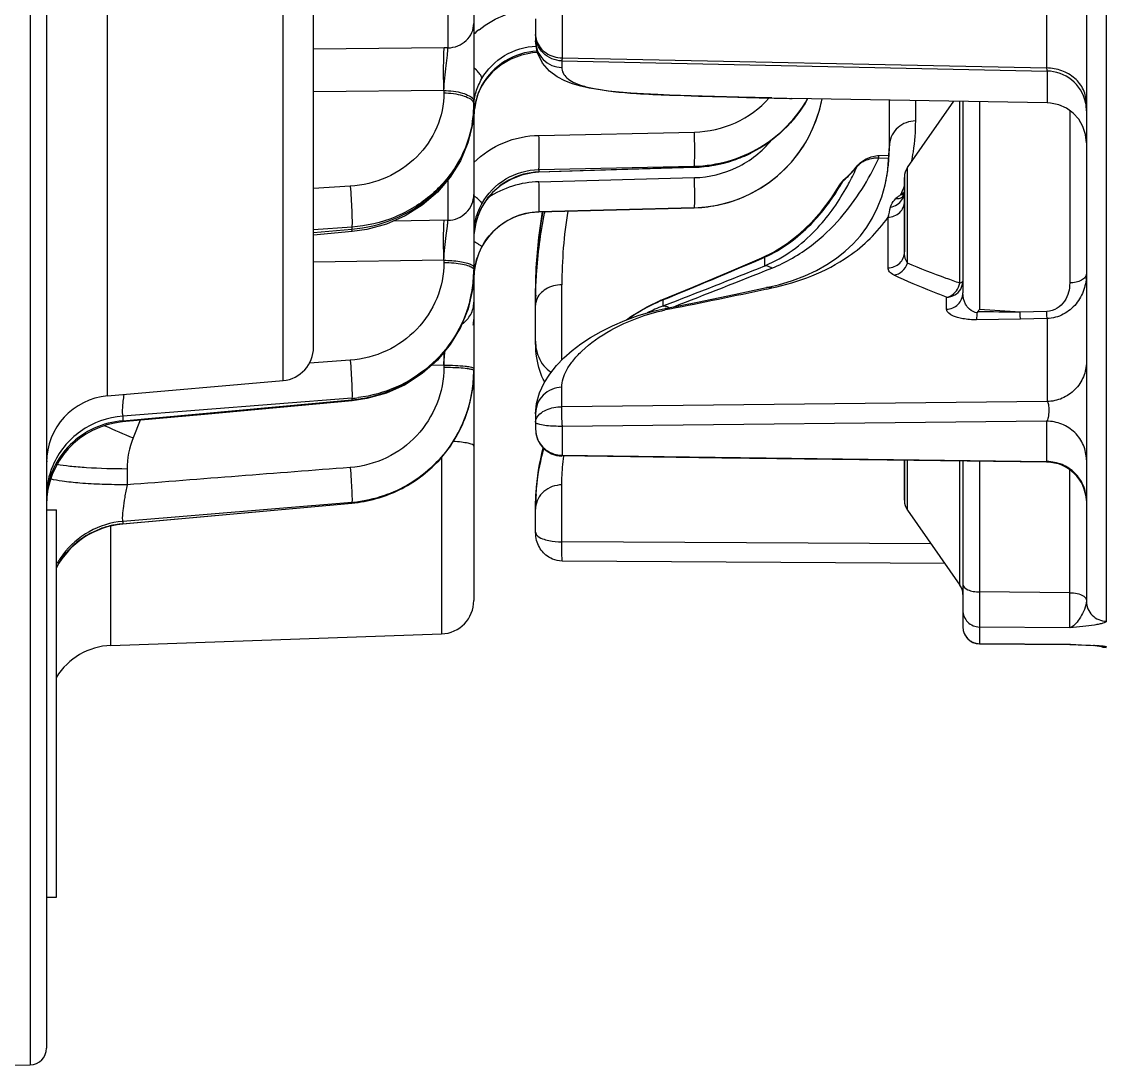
# Model space of a CAD drawing. Header units: millimetres. Extents: x -95754 to 177808, y 34455 to 150605.
# Drawn here: x 172956.69 to 172989.17, y 139467.28 to 139498.51 of the extents above; entities that cross this region are included whole.
import ezdxf

# ---------------------------------------------------------------- set-up
doc = ezdxf.new("R2010")
doc.units = ezdxf.units.MM
doc.header["$LTSCALE"] = 300
doc.layers.add('A-ETC-기계', color=253, linetype='Continuous')

# ---------------------------------------------------------------- blocks, each defined once
blk = doc.blocks.new('A$Cefb55bcc')
at = {"color": 8, "linetype": 'ByBlock', "ltscale": 3}
for p, q in [((537.179, -412.902), (536.666, -412.916)), ((536.666, -687.779), (536.666, -412.916)), ((536.179, -687.28), (536.179, -413.415)), ((535.88, -417.932), (535.88, -429.528)), ((536.179, -417.932), (535.88, -417.932)), ((504.447, -425.433), (504.447, -425.411)), ((504.72, -425.457), (504.57, -425.447)), ((504.608, -425.449), (504.66, -425.452)), ((505.519, -425.496), (504.832, -425.463)), ((505.518, -425.495), (505.537, -425.496)), ((505.537, -425.497), (505.519, -425.495)), ((505.537, -425.497), (505.519, -425.496)), ((505.537, -425.496), (505.537, -425.497)), ((505.537, -425.496), (508.245, -425.519)), ((508.245, -425.52), (505.537, -425.497)), ((508.245, -425.52), (508.245, -425.519)), ((508.245, -426.018), (508.245, -425.52)), ((534.25, -425.466), (524.349, -425.812)), ((534.25, -425.466), (534.25, -429.036)), ((505.537, -425.993), (505.542, -427.044)), ((505.537, -425.993), (505.538, -426.041)), ((505.537, -425.993), (508.245, -426.018)), ((508.241, -427.069), (508.245, -426.018)), ((508.74, -430.983), (508.74, -426.019)), ((524.349, -431.107), (524.349, -425.812)), ((504.447, -513.98), (504.447, -426.195)), ((505.042, -426.791), (505.045, -426.739)), ((505.042, -514.154), (505.042, -426.791)), ((505.542, -427.044), (505.542, -430.718)), ((505.542, -427.044), (508.241, -427.069)), ((523.385, -433.686), (523.385, -426.811)), ((508.241, -430.977), (508.241, -427.069)), ((510.399, -429.515), (508.831, -427.274)), ((508.831, -427.274), (508.831, -430.984)), ((509.286, -427.924), (520.74, -427.993)), ((509.692, -428.504), (520.75, -428.57)), ((520.75, -428.57), (520.75, -430.273)), ((521.535, -428.853), (521.535, -429.596)), ((527.032, -429.719), (533.906, -429.098)), ((533.898, -429.106), (527.034, -429.727)), ((527.034, -429.748), (533.898, -429.178)), ((533.898, -429.178), (533.898, -429.106)), ((510.399, -429.515), (510.399, -431.004)), ((536.179, -429.528), (535.88, -429.528)), ((510.49, -431.005), (510.49, -429.802)), ((510.49, -429.817), (510.49, -431.005)), ((527.032, -429.719), (527.034, -429.727)), ((527.034, -429.748), (527.034, -429.727)), ((533.768, -430.747), (533.768, -430.272)), ((506.235, -432.178), (506.235, -430.971)), ((520.74, -431.157), (506.235, -430.971)), ((520.683, -431.128), (520.682, -431.136)), ((520.686, -431.127), (520.685, -431.135)), ((520.74, -432.023), (520.74, -431.157)), ((533.371, -432.206), (533.586, -431.678)), ((506.235, -432.178), (520.74, -432.023)), ((521.535, -432.403), (521.535, -431.936)), ((533.898, -432.191), (527.034, -432.821)), ((533.898, -432.333), (533.898, -432.191)), ((527.034, -432.863), (533.898, -432.333)), ((506.22, -432.766), (520.75, -432.611)), ((506.22, -435.251), (506.22, -432.766)), ((520.75, -432.611), (520.75, -433.193)), ((527.034, -432.863), (527.034, -432.821)), ((534.354, -432.935), (529.095, -433.395)), ((534.354, -432.935), (534.354, -449.121)), ((529.095, -433.395), (529.095, -450.373)), ((523.385, -447.767), (523.385, -433.698)), ((523.407, -433.718), (523.4, -433.715)), ((524.281, -433.857), (524.281, -433.795)), ((524.281, -433.857), (524.649, -433.849)), ((524.281, -433.857), (524.649, -433.849)), ((520.75, -434.008), (520.75, -436.257)), ((527.084, -434.006), (528.307, -433.919)), ((528.183, -434.391), (528.183, -450.081)), ((521.535, -434.574), (521.535, -435.952)), ((506.22, -435.251), (507.017, -435.234)), ((506.229, -435.46), (507.026, -435.443)), ((507.017, -435.234), (508.33, -435.208)), ((508.241, -441.741), (508.241, -435.53)), ((509.231, -435.53), (509.231, -435.887)), ((517.724, -435.624), (517.69, -435.637)), ((517.724, -435.807), (517.724, -435.624)), ((517.724, -435.807), (517.802, -435.788)), ((508.74, -441.75), (508.74, -436.016)), ((514.607, -436.134), (514.463, -436.164)), ((505.542, -441.473), (505.542, -436.314)), ((508.831, -436.307), (508.831, -441.751)), ((510.981, -436.764), (510.981, -438.282)), ((523.386, -436.726), (523.385, -436.712)), ((510.399, -436.906), (510.399, -439.769)), ((514.676, -437.085), (514.676, -436.827)), ((514.759, -437.05), (514.676, -437.085)), ((514.676, -437.085), (514.765, -437.065)), ((524.281, -436.995), (524.281, -436.929)), ((524.281, -436.995), (528.183, -436.933)), ((510.49, -437.245), (510.49, -439.473)), ((510.49, -439.483), (510.49, -437.245)), ((521.436, -437.676), (521.325, -438.446)), ((527.031, -437.854), (528.183, -437.748)), ((523.324, -438.114), (523.367, -437.882)), ((528.183, -437.821), (527.034, -437.926)), ((527.034, -437.988), (528.183, -437.907)), ((527.034, -437.988), (528.183, -437.907)), ((527.034, -437.988), (527.034, -437.926)), ((521.258, -438.406), (521.249, -438.448)), ((521.264, -438.406), (521.255, -438.448)), ((524.163, -438.19), (525.805, -438.164)), ((524.163, -439.394), (524.163, -438.19)), ((516.782, -438.566), (516.558, -438.578)), ((516.782, -438.565), (521.438, -438.443)), ((521.438, -438.445), (516.782, -438.566)), ((516.782, -438.566), (516.782, -438.565)), ((521.323, -438.426), (521.319, -438.446)), ((521.322, -438.426), (521.319, -438.446)), ((521.438, -438.445), (521.438, -438.443)), ((523.143, -438.589), (523.145, -438.582)), ((510.504, -438.966), (510.49, -439.058)), ((510.534, -438.895), (510.533, -438.896)), ((510.594, -438.966), (510.58, -438.975)), ((510.594, -438.966), (510.58, -438.975)), ((510.606, -438.957), (510.594, -438.966)), ((511.169, -438.895), (511.069, -439.247)), ((512.329, -439.367), (512.297, -439.407)), ((512.427, -439.25), (512.329, -439.367)), ((512.427, -439.249), (512.427, -439.25)), ((521.433, -439.344), (516.778, -439.466)), ((527.084, -439.21), (528.183, -439.141)), ((510.984, -439.713), (510.984, -439.715)), ((516.779, -439.768), (521.434, -439.626)), ((516.782, -439.777), (521.438, -439.635)), ((521.438, -439.71), (516.782, -439.809)), ((521.438, -439.635), (521.434, -439.626)), ((521.438, -439.71), (521.438, -439.635)), ((510.399, -439.769), (509.01, -441.755)), ((510.984, -439.715), (510.94, -440.414)), ((511.906, -439.804), (511.886, -439.836)), ((516.782, -439.777), (516.779, -439.768)), ((516.782, -439.809), (516.782, -439.777)), ((511.259, -440.129), (510.953, -440.136)), ((511.256, -440.05), (510.957, -440.057)), ((511.256, -440.05), (510.957, -440.057)), ((511.256, -440.05), (511.259, -440.129)), ((510.94, -440.414), (510.94, -441.788)), ((521.433, -440.732), (516.778, -440.831)), ((510.154, -441.165), (510.154, -441.775)), ((523.385, -441.603), (523.427, -441.058)), ((523.327, -441.746), (523.368, -441.512)), ((506.22, -442.656), (506.22, -441.706)), ((506.22, -441.706), (513.861, -441.839)), ((513.861, -441.839), (513.851, -441.839)), ((514.466, -441.851), (514.463, -441.851)), ((515.81, -441.884), (515.476, -441.875)), ((517.526, -441.937), (517.512, -441.937)), ((517.527, -441.938), (517.512, -441.937)), ((523.143, -442.236), (523.15, -442.205)), ((524.281, -442.075), (524.281, -442.004)), ((524.281, -442.075), (528.183, -442.034)), ((520.75, -442.961), (506.22, -442.656)), ((506.235, -445.214), (506.235, -442.748)), ((520.74, -443.054), (506.235, -442.748)), ((520.75, -442.961), (520.75, -442.763)), ((523.306, -442.685), (523.382, -442.754)), ((520.74, -444.828), (520.74, -443.054)), ((521.535, -444.222), (521.535, -443.556)), ((524.163, -443.35), (524.272, -443.349)), ((524.163, -445.286), (524.163, -443.35)), ((524.272, -443.349), (528.183, -443.307))]:
    blk.add_line(p, q, dxfattribs=at)
for points in [[(504.546, -425.444), (504.545, -425.443), (504.547, -425.444), (504.556, -425.445), (504.569, -425.446), (504.587, -425.447), (504.608, -425.449)], [(504.66, -425.452), (504.723, -425.456), (504.749, -425.458)], [(504.749, -425.458), (504.915, -425.467), (505.189, -425.48), (505.519, -425.495)], [(520.74, -427.993), (520.817, -427.997), (520.893, -428.009), (520.962, -428.028), (521.026, -428.05), (521.083, -428.076), (521.134, -428.105), (521.181, -428.136), (521.223, -428.168), (521.262, -428.202), (521.298, -428.238), (521.332, -428.276), (521.364, -428.317), (521.394, -428.361), (521.422, -428.408), (521.447, -428.457), (521.469, -428.507), (521.488, -428.559), (521.503, -428.612), (521.516, -428.667), (521.526, -428.724), (521.532, -428.783), (521.535, -428.846), (521.535, -428.854)], [(521.535, -429.596), (521.512, -430.164), (521.434, -430.775), (521.312, -431.355), (521.304, -431.381)], [(523.385, -433.675), (523.421, -433.144), (523.55, -432.546), (523.771, -431.975), (524.078, -431.443), (524.465, -430.964), (524.921, -430.55), (525.436, -430.21), (525.997, -429.952), (526.592, -429.783), (527.032, -429.719)], [(506.226, -430.951), (511.008, -431.012), (515.954, -431.075), (520.746, -431.137)], [(527.031, -432.789), (531.451, -432.383), (533.909, -432.157)], [(521.535, -432.403), (521.507, -432.705), (521.417, -433.027), (521.281, -433.321), (521.11, -433.59), (520.911, -433.84), (520.687, -434.073), (520.442, -434.289), (520.177, -434.493), (519.889, -434.684), (519.576, -434.866), (519.235, -435.036), (518.864, -435.194), (518.459, -435.338), (518.015, -435.466), (517.655, -435.547)], [(523.385, -436.666), (523.425, -436.115), (523.558, -435.537), (523.781, -434.984), (524.088, -434.469), (524.474, -434.004), (524.928, -433.602), (525.441, -433.27), (526, -433.019), (526.592, -432.853), (527.031, -432.789)], [(521.258, -433.358), (521.303, -433.435), (521.343, -433.518), (521.379, -433.603), (521.41, -433.692), (521.437, -433.783), (521.461, -433.877), (521.481, -433.974), (521.498, -434.076), (521.513, -434.181), (521.524, -434.291), (521.531, -434.407), (521.535, -434.529), (521.535, -434.576)], [(518.812, -435.213), (518.684, -435.311), (518.197, -435.603), (517.803, -435.788)], [(517.655, -435.547), (516.688, -435.743), (515.593, -435.968), (514.616, -436.174)], [(517.803, -435.788), (516.829, -436.191), (515.739, -436.65), (514.765, -437.065)], [(521.535, -435.952), (521.513, -436.765), (521.436, -437.676)], [(514.616, -436.174), (514.266, -436.258), (513.846, -436.386), (513.469, -436.531), (513.126, -436.691), (512.813, -436.866), (512.526, -437.058), (512.263, -437.265), (512.025, -437.488), (511.809, -437.728), (511.616, -437.987), (511.444, -438.267), (511.295, -438.569), (511.169, -438.895)], [(514.765, -437.064), (514.409, -437.238), (513.997, -437.497), (513.624, -437.79), (513.285, -438.114), (512.973, -438.467), (512.688, -438.846), (512.427, -439.25)], [(523.427, -441.058), (523.561, -440.504), (523.784, -439.974), (524.09, -439.479), (524.475, -439.032), (524.928, -438.644), (525.44, -438.323), (525.999, -438.079), (526.59, -437.917), (527.031, -437.854)], [(523.145, -438.582), (523.163, -438.547), (523.256, -438.339), (523.324, -438.114)], [(521.434, -439.626), (521.629, -439.61), (521.961, -439.54), (522.275, -439.415), (522.565, -439.24), (522.821, -439.019), (523.035, -438.759), (523.145, -438.582)], [(510.547, -438.886), (510.546, -438.886), (510.53, -438.908), (510.504, -438.966)], [(511.069, -439.247), (510.996, -439.624), (510.984, -439.713)], [(512.427, -439.249), (512.405, -439.283), (512.297, -439.407)], [(512.297, -439.407), (512.176, -439.519), (511.983, -439.723), (511.886, -439.836)], [(511.886, -439.836), (511.803, -439.923), (511.658, -440.024), (511.488, -440.094), (511.299, -440.127), (511.259, -440.129)], [(513.394, -441.831), (513.472, -441.68), (513.816, -441.202), (514.228, -440.779), (514.699, -440.42), (515.217, -440.134), (515.771, -439.927), (516.348, -439.804), (516.779, -439.768)], [(505.042, -440.507), (505.068, -440.756), (505.146, -440.995), (505.271, -441.212), (505.439, -441.398), (505.642, -441.546), (505.872, -441.648), (506.117, -441.7), (506.22, -441.706)], [(514.466, -441.851), (515.447, -441.874), (516.546, -441.905), (517.526, -441.937)], [(517.526, -441.937), (517.879, -441.951), (518.3, -441.972), (518.684, -441.996), (519.035, -442.025), (519.358, -442.059), (519.654, -442.1), (519.928, -442.147), (520.184, -442.205), (520.427, -442.276), (520.661, -442.366), (520.891, -442.485), (521.116, -442.651), (521.327, -442.889), (521.485, -443.217), (521.535, -443.556)], [(523.15, -442.205), (523.17, -442.168), (523.26, -441.968), (523.327, -441.746)], [(521.485, -443.216), (521.624, -443.205), (521.956, -443.136), (522.273, -443.015), (522.566, -442.845), (522.824, -442.63), (523.04, -442.378), (523.15, -442.205)]]:
    blk.add_lwpolyline(points, dxfattribs=at)
for centre, radius, start, end in [((536.679, -413.415), 0.5, 91.5, 180), ((534.18, -423.468), 1.999, 272, 328.4447), ((504.442, -426.01), 0.6, 69.7734, 89.5), ((504.442, -426.035), 0.603, 74.6226, 89.4633), ((506.016, -402.811), 22.683, 266.7268, 267.0097), ((508.241, -426.019), 0.5, 0, 89.5111), ((508.24, -426.023), 0.504, 73.1957, 89.4419), ((508.242, -426.017), 0.497, 68.6451, 73.17), ((508.24, -426.021), 0.501, 56.2674, 68.6262), ((508.242, -426.018), 0.498, 51.0165, 56.2476), ((508.238, -426.022), 0.503, 39.2113, 50.9994), ((508.242, -426.019), 0.498, 33.8725, 39.198), ((508.24, -426.02), 0.501, 21.5058, 33.8496), ((508.244, -426.018), 0.496, 16.8705, 21.4896), ((508.238, -426.02), 0.503, 0.0609, 16.8374), ((524.384, -426.811), 1, 92, 180), ((509.24, -426.988), 0.5, 180, 214.992), ((533.68, -426.609), 2.499, 275.167, 331.8313), ((533.688, -426.617), 2.498, 310.7688, 327.852), ((533.705, -426.703), 2.476, 323.2845, 327.8935), ((533.711, -426.634), 2.469, 327.9123, 329.084), ((533.711, -426.706), 2.47, 327.8976, 330.5707), ((533.708, -426.633), 2.472, 329.084, 330.4774), ((533.687, -426.613), 2.502, 301.2317, 310.7202), ((533.681, -426.598), 2.518, 281.677, 290.5426), ((533.682, -426.602), 2.513, 290.5519, 291.5072), ((533.682, -426.604), 2.511, 291.5131, 300.6162), ((533.684, -426.608), 2.508, 300.6248, 301.2281), ((533.68, -426.597), 2.519, 274.9634, 279.9946), ((533.679, -426.591), 2.525, 279.9924, 281.6729), ((509.99, -429.802), 0.5, 0, 34.992), ((520.876, -429.545), 0.659, 355.6121, 359.994), ((514.989, -429.545), 6.547, 358.6096, 359.5523), ((515.03, -429.545), 6.505, 359.5529, 359.9998), ((506.241, -429.752), 1.2, 182.387, 269.2712), ((514.882, -429.542), 6.653, 356.2177, 358.6056), ((527.371, -433.751), 4.017, 94.8035, 97.6227), ((533.68, -429.668), 2.499, 275.2538, 359.994), ((533.848, -429.785), 2.332, 356.4497, 359.9973), ((534.18, -430.943), 1.999, 275, 0), ((506.241, -429.75), 1.221, 269.1838, 269.7074), ((520.735, -431.98), 0.823, 77.2432, 89.69), ((520.736, -431.936), 0.8, 0, 89.2642), ((527.338, -433.699), 3.954, 151.862, 156.2841), ((527.34, -433.7), 3.956, 148.1476, 151.8607), ((525.4, -451.872), 21.789, 65.5101, 67.934), ((527.337, -433.699), 3.953, 156.2863, 161.3771), ((527.335, -433.698), 3.951, 161.3788, 164.5066), ((527.338, -433.698), 3.954, 164.5099, 171.2317), ((527.358, -436.954), 4.105, 94.5254, 97.2833), ((527.338, -433.698), 3.954, 172.8749, 180), ((527.336, -433.698), 3.951, 171.2345, 172.8741), ((529.182, -434.391), 1, 95, 180), ((498.264, -434.505), 26.025, 0.6039, 1.4268), ((524.177, -435.224), 0.792, 167.2992, 179.9761), ((508.03, -292.157), 143.289, 269.59832, 270.1076), ((504.764, -433.018), 4.289, 324.1512, 325.5127), ((516.094, -431.277), 4.642, 290.562, 296.8573), ((625.054, -713.338), 297.87, 111.18283, 111.79402), ((567.235, -685.673), 255.028, 101.24305, 101.9092), ((626.792, -716.294), 301.118, 111.24297, 111.85961), ((604.554, -647.162), 228.496, 112.33395, 113.14034), ((516.218, -429.03), 6.636, 281.2418, 282.4837), ((516.067, -431.59), 4.53, 291.4549, 292.0549), ((516.061, -431.576), 4.546, 292.0548, 292.4799), ((507.436, -435.646), 14.099, 358.759, 359.9994), ((527.164, -436.713), 3.779, 165.3319, 168.614), ((506.995, -435.949), 14.541, 350.1939, 359.9871), ((527.161, -436.712), 3.776, 168.615, 177.0833), ((509.423, -436.441), 0.607, 155.1118, 167.2594), ((506.979, -436.255), 13.77, 350.7608, 359.9902), ((521.385, -436.445), 1.999, 271.5, 0), ((521.409, -436.45), 1.976, 354.6969, 359.9977), ((521.4, -436.449), 1.985, 349.3824, 350.1134), ((521.398, -436.449), 1.987, 350.1133, 350.5572), ((521.397, -436.449), 1.987, 350.5566, 354.6983), ((527.162, -436.712), 3.777, 177.0843, 180), ((516.225, -440.532), 4.016, 112.6887, 113.0602), ((521.38, -436.444), 2.006, 331.3163, 341.0743), ((521.388, -436.447), 1.997, 341.072, 349.3792), ((521.055, -437.596), 2.33, 354.4894, 359.8177), ((521.209, -437.611), 2.175, 348.8313, 354.4859), ((521.72, -437.792), 1.665, 353.136, 354.1578), ((521.817, -437.8), 1.568, 354.0925, 359.9762), ((521.581, -441.046), 10.955, 165.3813, 167.0149), ((516.887, -442.562), 3.998, 91.5, 169.3336), ((516.887, -442.563), 3.998, 99.858, 169.3257), ((516.887, -442.568), 4.003, 94.7189, 99.8533), ((521.391, -437.632), 1.997, 325.1295, 327.9282), ((521.398, -437.636), 1.989, 327.927, 331.3571), ((510.954, -439.058), 0.465, 163.3178, 179.9345), ((499.705, -420.46), 21.472, 300.1704, 300.4299), ((510.717, -439.174), 0.333, 120.6204, 123.3239), ((514.726, -440.832), 4.534, 155.6947, 157.2588), ((506.361, -433.853), 6.638, 309.7556, 311.3157), ((521.358, -436.447), 2.898, 271.4886, 303.4957), ((524.767, -436.985), 2.381, 232.1644, 234.4244), ((514.782, -440.856), 4.594, 157.2609, 159.3736), ((516.103, -440.355), 5.156, 169.0434, 170.8779), ((519.216, -443.066), 8.004, 152.164, 155.9482), ((518.746, -442.823), 7.475, 150.4453, 152.1338), ((514.931, -442.308), 3.927, 131.5003, 132.2342), ((518.764, -443.035), 7.407, 149.1426, 150.3153), ((509.99, -439.483), 0.5, 325.008, 0), ((516.551, -440.42), 5.609, 172.7505, 174.065), ((516.332, -440.392), 5.388, 170.8782, 172.7536), ((514.923, -442.299), 3.915, 137.4372, 140.402), ((514.919, -442.296), 3.91, 134.4679, 137.4359), ((514.925, -442.301), 3.918, 132.2339, 134.4671), ((517.009, -440.463), 6.069, 174.105, 178.3785), ((516.902, -443.819), 4.044, 108.6774, 116.607), ((516.906, -443.842), 4.067, 91.7356, 108.6268), ((517.499, -440.482), 6.559, 178.3392, 179.4021), ((511.319, -439.108), 0.944, 266.1715, 276.1422), ((516.894, -443.804), 4.027, 116.6135, 116.7951), ((510.235, -440.414), 0.704, 354.35, 359.9905), ((517.678, -440.484), 6.738, 179.4002, 180.001), ((526.777, -441.608), 3.393, 167.6632, 170.7318), ((520.787, -441.223), 2.597, 354.7799, 0.0343), ((526.751, -441.603), 3.366, 170.7328, 179.984), ((526.863, -441.671), 3.479, 172.7127, 176.9606), ((526.865, -441.671), 3.481, 170.8846, 172.7121), ((506.228, -441.465), 1.186, 180.0207, 190.9949), ((521.102, -441.251), 2.282, 349.5359, 354.7662), ((526.864, -441.671), 3.48, 178.2996, 180), ((526.863, -441.671), 3.478, 176.9617, 178.2996), ((506.222, -441.466), 1.18, 190.999, 192.7972), ((510.346, -637.449), 195.642, 88.79395, 88.97041), ((510.101, -650.597), 208.791, 88.52501, 88.80293), ((510.17, -648.083), 206.276, 87.96025, 88.4333), ((521.355, -441.298), 2.023, 343.3338, 349.1429), ((521.247, -441.276), 2.134, 349.0926, 349.4827), ((523.553, -441.65), 0.173, 209.6852, 212.1599), ((521.712, -441.431), 1.642, 330.6335, 331.7225), ((524.192, -441.774), 1.271, 223.9743, 225.7964), ((521.468, -441.689), 2.821, 308.6402, 312.8446)]:
    blk.add_arc(centre, radius, start, end, dxfattribs=at)
for points, knots in [([(504.458, -425.436), (504.455, -425.436), (504.452, -425.435), (504.447, -425.434), (504.447, -425.433)], [0, 0, 0, 0, 0.714088, 1, 1, 1, 1]), ([(504.57, -425.447), (504.557, -425.447), (504.519, -425.443), (504.482, -425.441), (504.458, -425.436)], [0, 0, 0, 0, 0.341836, 1, 1, 1, 1]), ([(504.447, -426.195), (504.447, -426.181), (504.486, -426.151), (504.556, -426.128), (504.668, -426.1), (504.867, -426.066), (505.161, -426.03), (505.407, -426.006), (505.537, -425.993)], [0, 0, 0, 0, 0.036973, 0.107358, 0.209881, 0.338618, 0.650551, 1, 1, 1, 1]), ([(505.045, -426.739), (505.057, -426.651), (505.121, -426.483), (505.242, -426.265), (505.375, -426.091), (505.484, -426.011), (505.537, -425.993)], [0, 0, 0, 0, 0.28951, 0.575013, 0.816048, 1, 1, 1, 1]), ([(508.74, -426.516), (508.74, -426.39), (508.634, -426.126), (508.372, -426.02), (508.245, -426.018)], [0, 0, 0, 0, 0.499188, 1, 1, 1, 1]), ([(505.042, -426.791), (505.042, -426.639), (504.915, -426.324), (504.599, -426.196), (504.447, -426.195)], [0, 0, 0, 0, 0.498891, 1, 1, 1, 1]), ([(505.137, -426.953), (505.123, -426.944), (505.078, -426.914), (505.042, -426.861), (505.042, -426.823)], [0, 0, 0, 0, 0.306714, 1, 1, 1, 1]), ([(505.542, -427.044), (505.466, -427.044), (505.326, -427.031), (505.191, -426.986), (505.137, -426.953)], [0, 0, 0, 0, 0.546119, 1, 1, 1, 1]), ([(508.74, -427.29), (508.74, -427.219), (508.604, -427.125), (508.427, -427.08), (508.305, -427.069), (508.241, -427.069)], [0, 0, 0, 0, 0.372304, 0.666175, 1, 1, 1, 1]), ([(520.75, -428.57), (520.759, -428.526), (520.76, -428.447), (520.762, -428.336), (520.76, -428.237), (520.756, -428.145), (520.752, -428.077), (520.748, -428.035), (520.746, -428.012), (520.743, -428.002), (520.742, -427.993), (520.74, -427.993)], [0, 0, 0, 0, 0.234946, 0.403148, 0.580293, 0.745789, 0.880353, 0.930937, 0.968311, 0.991417, 1, 1, 1, 1]), ([(533.898, -429.178), (534.247, -429.148), (534.938, -428.939), (535.482, -428.462), (535.69, -428.183)], [0, 0, 0, 0, 0.500773, 1, 1, 1, 1]), ([(521.506, -428.777), (521.464, -428.72), (521.334, -428.653), (521.078, -428.586), (520.88, -428.571), (520.75, -428.57)], [0, 0, 0, 0, 0.266809, 0.512787, 1, 1, 1, 1]), ([(521.535, -428.861), (521.535, -428.839), (521.527, -428.809), (521.511, -428.784), (521.506, -428.777)], [0, 0, 0, 0, 0.729731, 1, 1, 1, 1]), ([(533.768, -430.272), (533.793, -430.147), (533.838, -429.909), (533.881, -429.622), (533.902, -429.423), (533.91, -429.312), (533.91, -429.234), (533.905, -429.191), (533.898, -429.178)], [0, 0, 0, 0, 0.345905, 0.657999, 0.786079, 0.888118, 0.960025, 1, 1, 1, 1]), ([(533.898, -429.106), (533.899, -429.104), (533.901, -429.101), (533.904, -429.098), (533.906, -429.098)], [0, 0, 0, 0, 0.658846, 1, 1, 1, 1]), ([(520.75, -430.273), (520.94, -430.27), (521.236, -430.164), (521.474, -429.867), (521.526, -429.685), (521.533, -429.596)], [0, 0, 0, 0, 0.511019, 0.758884, 1, 1, 1, 1]), ([(521.535, -429.596), (521.535, -429.743), (521.516, -430.343), (521.418, -430.94), (521.304, -431.379)], [0, 0, 0, 0, 0.243696, 1, 1, 1, 1]), ([(505.042, -429.802), (505.042, -429.953), (505.104, -430.259), (505.367, -430.645), (505.759, -430.905), (506.07, -430.969), (506.224, -430.971)], [0, 0, 0, 0, 0.247092, 0.495873, 0.747063, 1, 1, 1, 1]), ([(527.034, -429.727), (526.545, -429.77), (525.574, -430.041), (524.369, -430.938), (523.571, -432.205), (523.385, -433.189), (523.385, -433.675)], [0, 0, 0, 0, 0.251258, 0.501881, 0.751425, 1, 1, 1, 1]), ([(523.98, -431.613), (524.286, -431.12), (525.13, -430.259), (526.261, -429.846), (526.838, -429.769)], [0, 0, 0, 0, 0.499345, 1, 1, 1, 1]), ([(527.084, -430.792), (527.075, -430.671), (527.057, -430.442), (527.04, -430.133), (527.03, -429.919), (527.031, -429.801), (527.032, -429.762), (527.034, -429.748)], [0, 0, 0, 0, 0.34856, 0.659653, 0.887812, 0.959806, 1, 1, 1, 1]), ([(533.898, -432.191), (534.191, -432.166), (534.772, -432.015), (535.506, -431.509), (536.014, -430.786), (536.157, -430.214), (536.175, -429.929)], [0, 0, 0, 0, 0.25374, 0.505201, 0.753696, 1, 1, 1, 1]), ([(520.75, -430.273), (520.75, -430.343), (520.744, -430.628), (520.718, -430.914), (520.686, -431.127)], [0, 0, 0, 0, 0.245792, 1, 1, 1, 1]), ([(521.521, -429.981), (521.513, -430.094), (521.471, -430.559), (521.381, -431.02), (521.288, -431.36)], [0, 0, 0, 0, 0.243834, 1, 1, 1, 1]), ([(533.768, -430.272), (534.016, -430.273), (534.486, -430.282), (535.134, -430.316), (535.649, -430.368), (535.941, -430.416), (536.053, -430.451)], [0, 0, 0, 0, 0.323896, 0.614989, 0.847097, 1, 1, 1, 1]), ([(524.281, -433.795), (524.283, -433.422), (524.428, -432.668), (525.042, -431.7), (525.967, -431.019), (526.711, -430.821), (527.084, -430.792)], [0, 0, 0, 0, 0.249614, 0.499282, 0.749365, 1, 1, 1, 1]), ([(533.768, -430.747), (534.174, -430.748), (534.747, -430.763), (535.446, -430.819), (535.739, -430.857), (535.865, -430.881)], [0, 0, 0, 0, 0.579031, 0.81722, 1, 1, 1, 1]), ([(533.898, -432.333), (534.345, -432.295), (535.228, -431.982), (535.82, -431.251), (535.992, -430.846)], [0, 0, 0, 0, 0.504337, 1, 1, 1, 1]), ([(505.042, -431.021), (505.042, -431.171), (505.105, -431.476), (505.372, -431.86), (505.768, -432.117), (506.08, -432.178), (506.235, -432.178)], [0, 0, 0, 0, 0.245901, 0.494208, 0.745903, 1, 1, 1, 1]), ([(506.235, -430.971), (506.234, -430.968), (506.232, -430.962), (506.231, -430.951), (506.226, -430.951)], [0, 0, 0, 0, 0.407264, 1, 1, 1, 1]), ([(520.74, -431.157), (520.741, -431.152), (520.742, -431.147), (520.744, -431.137), (520.746, -431.137)], [0, 0, 0, 0, 0.725936, 1, 1, 1, 1]), ([(521.535, -431.936), (521.535, -431.765), (521.409, -431.409), (521.087, -431.216), (520.917, -431.178)], [0, 0, 0, 0, 0.495997, 1, 1, 1, 1]), ([(536.152, -430.969), (536.155, -430.972), (536.166, -430.98), (536.176, -430.992), (536.179, -431.001)], [0, 0, 0, 0, 0.307641, 1, 1, 1, 1]), ([(523.385, -431.435), (523.385, -431.456), (523.455, -431.495), (523.572, -431.522), (523.77, -431.554), (523.919, -431.566), (524.003, -431.571)], [0, 0, 0, 0, 0.09399, 0.297934, 0.607845, 1, 1, 1, 1]), ([(506.22, -432.766), (506.21, -432.761), (506.192, -432.729), (506.17, -432.639), (506.164, -432.486), (506.179, -432.332), (506.206, -432.229), (506.224, -432.19), (506.235, -432.178)], [0, 0, 0, 0, 0.058559, 0.161029, 0.470379, 0.797117, 0.919529, 1, 1, 1, 1]), ([(520.75, -432.611), (520.755, -432.602), (520.757, -432.57), (520.762, -432.512), (520.762, -432.429), (520.759, -432.302), (520.751, -432.165), (520.746, -432.061), (520.74, -432.023)], [0, 0, 0, 0, 0.05172, 0.156086, 0.301695, 0.471556, 0.803573, 1, 1, 1, 1]), ([(520.74, -432.023), (520.897, -432.023), (521.12, -432.03), (521.362, -432.062), (521.461, -432.091), (521.508, -432.112), (521.535, -432.139), (521.535, -432.156)], [0, 0, 0, 0, 0.567986, 0.809692, 0.883666, 0.936788, 1, 1, 1, 1]), ([(521.535, -432.156), (521.535, -432.246), (521.427, -432.404), (521.147, -432.563), (520.907, -432.609), (520.75, -432.611)], [0, 0, 0, 0, 0.277571, 0.514552, 1, 1, 1, 1]), ([(533.898, -432.191), (533.901, -432.182), (533.906, -432.174), (533.906, -432.157), (533.909, -432.157)], [0, 0, 0, 0, 0.737047, 1, 1, 1, 1]), ([(520.75, -433.193), (520.852, -433.191), (521.059, -433.148), (521.32, -432.972), (521.494, -432.711), (521.535, -432.505), (521.535, -432.403)], [0, 0, 0, 0, 0.251414, 0.501964, 0.751367, 1, 1, 1, 1]), ([(533.864, -432.978), (533.883, -432.842), (533.906, -432.657), (533.911, -432.442), (533.906, -432.362), (533.898, -432.333)], [0, 0, 0, 0, 0.634533, 0.858235, 1, 1, 1, 1]), ([(505.042, -433.958), (505.042, -433.805), (505.103, -433.494), (505.365, -433.101), (505.756, -432.835), (506.066, -432.769), (506.22, -432.766)], [0, 0, 0, 0, 0.249309, 0.499011, 0.74929, 1, 1, 1, 1]), ([(527.034, -432.821), (526.546, -432.865), (525.58, -433.128), (524.375, -433.999), (523.573, -435.232), (523.385, -436.193), (523.385, -436.666)], [0, 0, 0, 0, 0.254522, 0.506508, 0.754755, 1, 1, 1, 1]), ([(523.508, -435.756), (523.605, -435.385), (523.916, -434.667), (524.683, -433.777), (525.684, -433.145), (526.449, -432.933), (526.838, -432.883)], [0, 0, 0, 0, 0.247233, 0.496129, 0.747144, 1, 1, 1, 1]), ([(527.084, -434.006), (527.074, -433.884), (527.057, -433.648), (527.038, -433.321), (527.031, -433.061), (527.029, -432.916), (527.034, -432.863)], [0, 0, 0, 0, 0.319589, 0.620541, 0.858893, 1, 1, 1, 1]), ([(527.031, -432.789), (527.033, -432.788), (527.029, -432.806), (527.034, -432.813), (527.034, -432.821)], [0, 0, 0, 0, 0.252169, 1, 1, 1, 1]), ([(520.75, -433.193), (520.75, -433.368), (520.653, -433.653), (520.418, -434), (520.006, -434.444), (519.115, -435.06), (518.219, -435.384), (517.653, -435.509)], [0, 0, 0, 0, 0.128682, 0.210879, 0.309229, 0.572725, 1, 1, 1, 1]), ([(521.535, -434.576), (521.535, -434.413), (521.474, -434.052), (521.234, -433.744), (521.064, -433.649)], [0, 0, 0, 0, 0.455608, 1, 1, 1, 1]), ([(523.4, -433.715), (523.397, -433.713), (523.391, -433.71), (523.385, -433.703), (523.385, -433.698)], [0, 0, 0, 0, 0.340071, 1, 1, 1, 1]), ([(524.281, -433.857), (524.166, -433.856), (523.954, -433.85), (523.704, -433.833), (523.544, -433.814), (523.46, -433.797), (523.412, -433.785), (523.385, -433.768), (523.385, -433.76)], [0, 0, 0, 0, 0.37954, 0.699367, 0.822151, 0.914195, 0.972911, 1, 1, 1, 1]), ([(523.579, -433.756), (523.543, -433.751), (523.485, -433.742), (523.428, -433.728), (523.407, -433.718)], [0, 0, 0, 0, 0.610667, 1, 1, 1, 1]), ([(524.281, -433.795), (524.214, -433.795), (523.979, -433.79), (523.745, -433.778), (523.579, -433.756)], [0, 0, 0, 0, 0.286084, 1, 1, 1, 1]), ([(524.281, -433.857), (524.277, -433.963), (524.265, -434.104), (524.25, -434.245), (524.246, -434.279)], [0, 0, 0, 0, 0.755558, 1, 1, 1, 1]), ([(524.281, -436.929), (524.283, -436.564), (524.429, -435.825), (525.045, -434.88), (525.971, -434.221), (526.711, -434.032), (527.084, -434.006)], [0, 0, 0, 0, 0.2473, 0.495769, 0.746679, 1, 1, 1, 1]), ([(523.735, -435.088), (523.629, -435.159), (523.449, -435.356), (523.385, -435.615), (523.385, -435.742)], [0, 0, 0, 0, 0.501078, 1, 1, 1, 1]), ([(505.042, -436.592), (505.042, -436.432), (505.094, -436.107), (505.33, -435.67), (505.718, -435.343), (506.053, -435.255), (506.22, -435.251)], [0, 0, 0, 0, 0.245047, 0.492365, 0.744049, 1, 1, 1, 1]), ([(505.542, -436.314), (505.542, -436.22), (505.567, -436.029), (505.689, -435.758), (505.908, -435.532), (506.12, -435.463), (506.229, -435.46)], [0, 0, 0, 0, 0.234527, 0.474629, 0.727944, 1, 1, 1, 1]), ([(506.22, -435.251), (506.221, -435.261), (506.225, -435.331), (506.227, -435.401), (506.229, -435.46)], [0, 0, 0, 0, 0.142858, 1, 1, 1, 1]), ([(507.017, -435.234), (507.018, -435.244), (507.022, -435.314), (507.024, -435.384), (507.026, -435.443)], [0, 0, 0, 0, 0.142827, 1, 1, 1, 1]), ([(508.33, -435.208), (508.324, -435.233), (508.317, -435.305), (508.311, -435.375), (508.309, -435.42)], [0, 0, 0, 0, 0.364163, 1, 1, 1, 1]), ([(508.309, -435.419), (508.394, -435.43), (508.539, -435.502), (508.7, -435.717), (508.74, -435.901), (508.74, -436.016)], [0, 0, 0, 0, 0.322468, 0.568046, 1, 1, 1, 1]), ([(508.33, -435.208), (508.469, -435.21), (508.661, -435.224), (508.895, -435.277), (509.071, -435.335), (509.231, -435.433), (509.231, -435.53)], [0, 0, 0, 0, 0.415961, 0.577999, 0.708911, 1, 1, 1, 1]), ([(518.781, -435.227), (518.709, -435.279), (518.399, -435.49), (518.065, -435.667), (517.8, -435.777)], [0, 0, 0, 0, 0.236601, 1, 1, 1, 1]), ([(509.231, -435.53), (509.106, -435.533), (508.848, -435.635), (508.74, -435.893), (508.74, -436.016)], [0, 0, 0, 0, 0.505087, 1, 1, 1, 1]), ([(517.512, -435.539), (517.524, -435.543), (517.57, -435.554), (517.62, -435.554), (517.655, -435.547)], [0, 0, 0, 0, 0.259806, 1, 1, 1, 1]), ([(517.536, -435.573), (517.546, -435.579), (517.584, -435.599), (517.626, -435.614), (517.657, -435.619)], [0, 0, 0, 0, 0.267656, 1, 1, 1, 1]), ([(520.75, -436.257), (520.915, -436.255), (521.229, -436.182), (521.462, -435.938), (521.509, -435.803)], [0, 0, 0, 0, 0.536868, 1, 1, 1, 1]), ([(509.231, -435.887), (509.146, -435.889), (508.975, -435.935), (508.849, -436.06), (508.806, -436.132)], [0, 0, 0, 0, 0.503384, 1, 1, 1, 1]), ([(509.231, -435.887), (509.156, -435.9), (509.005, -435.976), (508.907, -436.11), (508.872, -436.185)], [0, 0, 0, 0, 0.479153, 1, 1, 1, 1]), ([(509.231, -435.887), (509.368, -435.939), (509.897, -436.145), (510.421, -436.366), (510.8, -436.551)], [0, 0, 0, 0, 0.257147, 1, 1, 1, 1]), ([(521.532, -435.952), (521.528, -436.155), (521.492, -436.977), (521.385, -437.797), (521.264, -438.406)], [0, 0, 0, 0, 0.246428, 1, 1, 1, 1]), ([(505.042, -436.592), (505.042, -436.554), (505.077, -436.47), (505.194, -436.383), (505.355, -436.327), (505.478, -436.314), (505.542, -436.314)], [0, 0, 0, 0, 0.182314, 0.409877, 0.689169, 1, 1, 1, 1]), ([(508.74, -436.372), (508.74, -436.358), (508.772, -436.326), (508.807, -436.314), (508.831, -436.307)], [0, 0, 0, 0, 0.357097, 1, 1, 1, 1]), ([(508.831, -436.307), (508.967, -436.355), (509.493, -436.544), (510.017, -436.743), (510.399, -436.906)], [0, 0, 0, 0, 0.257256, 1, 1, 1, 1]), ([(514.463, -436.164), (513.652, -436.336), (512.315, -436.839), (511.296, -437.825), (510.981, -438.282)], [0, 0, 0, 0, 0.599348, 1, 1, 1, 1]), ([(514.463, -436.164), (514.476, -436.169), (514.526, -436.181), (514.579, -436.182), (514.616, -436.174)], [0, 0, 0, 0, 0.261027, 1, 1, 1, 1]), ([(510.8, -436.551), (510.712, -436.565), (510.537, -436.654), (510.431, -436.816), (510.399, -436.906)], [0, 0, 0, 0, 0.484409, 1, 1, 1, 1]), ([(510.981, -436.764), (510.855, -436.766), (510.598, -436.866), (510.49, -437.123), (510.49, -437.245)], [0, 0, 0, 0, 0.506631, 1, 1, 1, 1]), ([(510.8, -436.551), (510.852, -436.576), (510.939, -436.627), (510.981, -436.724), (510.981, -436.764)], [0, 0, 0, 0, 0.593109, 1, 1, 1, 1]), ([(514.463, -436.759), (514.038, -436.928), (513.289, -437.364), (512.152, -438.449), (511.558, -439.406), (511.256, -440.05)], [0, 0, 0, 0, 0.292525, 0.545423, 1, 1, 1, 1]), ([(514.463, -436.759), (514.481, -436.77), (514.546, -436.808), (514.622, -436.83), (514.676, -436.827)], [0, 0, 0, 0, 0.282235, 1, 1, 1, 1]), ([(523.473, -436.869), (523.459, -436.862), (523.423, -436.843), (523.385, -436.806), (523.385, -436.778)], [0, 0, 0, 0, 0.340454, 1, 1, 1, 1]), ([(524.281, -436.929), (524.181, -436.928), (523.994, -436.918), (523.738, -436.885), (523.544, -436.837), (523.437, -436.79), (523.407, -436.759)], [0, 0, 0, 0, 0.331366, 0.625669, 0.854388, 1, 1, 1, 1]), ([(510.399, -436.906), (510.417, -436.932), (510.472, -437.037), (510.49, -437.158), (510.49, -437.245)], [0, 0, 0, 0, 0.262146, 1, 1, 1, 1]), ([(514.652, -436.837), (514.088, -437.077), (513.153, -437.767), (512.496, -438.69), (512.244, -439.135)], [0, 0, 0, 0, 0.544788, 1, 1, 1, 1]), ([(514.676, -437.085), (514.157, -437.318), (513.285, -437.965), (512.654, -438.819), (512.405, -439.236)], [0, 0, 0, 0, 0.53957, 1, 1, 1, 1]), ([(524.281, -436.995), (524.12, -436.993), (523.895, -436.978), (523.626, -436.926), (523.516, -436.89), (523.473, -436.869)], [0, 0, 0, 0, 0.584515, 0.821411, 1, 1, 1, 1]), ([(524.281, -436.995), (524.277, -437.121), (524.253, -437.367), (524.213, -437.707), (524.181, -437.956), (524.165, -438.109), (524.161, -438.167), (524.163, -438.19)], [0, 0, 0, 0, 0.316214, 0.615827, 0.855855, 0.941725, 1, 1, 1, 1]), ([(524.281, -436.995), (524.287, -437.24), (524.292, -437.581), (524.284, -437.979), (524.279, -438.131), (524.272, -438.188)], [0, 0, 0, 0, 0.616701, 0.855707, 1, 1, 1, 1]), ([(523.139, -437.407), (522.974, -437.708), (522.476, -438.234), (521.781, -438.436), (521.438, -438.445)], [0, 0, 0, 0, 0.500083, 1, 1, 1, 1]), ([(523.139, -437.407), (523.139, -437.408), (523.147, -437.412), (523.156, -437.42), (523.177, -437.432), (523.217, -437.457), (523.287, -437.497), (523.347, -437.531), (523.382, -437.551)], [0, 0, 0, 0, 0.018045, 0.068151, 0.150213, 0.263386, 0.578279, 1, 1, 1, 1]), ([(523.373, -437.991), (523.366, -438.046), (523.325, -438.288), (523.234, -438.521), (523.143, -438.687)], [0, 0, 0, 0, 0.226201, 1, 1, 1, 1]), ([(523.143, -438.589), (523.214, -438.459), (523.288, -438.273), (523.333, -438.08), (523.343, -438.032)], [0, 0, 0, 0, 0.753008, 1, 1, 1, 1]), ([(523.428, -441.12), (523.494, -440.71), (523.779, -439.901), (524.604, -438.904), (525.729, -438.22), (526.596, -438.02), (527.034, -437.988)], [0, 0, 0, 0, 0.242686, 0.489742, 0.742552, 1, 1, 1, 1]), ([(527.034, -437.926), (526.611, -437.963), (525.777, -438.162), (524.684, -438.807), (523.86, -439.736), (523.547, -440.496), (523.463, -440.883)], [0, 0, 0, 0, 0.258325, 0.51223, 0.759367, 1, 1, 1, 1]), ([(527.031, -437.854), (527.029, -437.854), (527.032, -437.863), (527.03, -437.874), (527.033, -437.898), (527.034, -437.915), (527.034, -437.926)], [0, 0, 0, 0, 0.063741, 0.253039, 0.566451, 1, 1, 1, 1]), ([(527.084, -439.21), (527.064, -438.971), (527.042, -438.632), (527.03, -438.224), (527.03, -438.055), (527.034, -437.988)], [0, 0, 0, 0, 0.587068, 0.834117, 1, 1, 1, 1]), ([(510.981, -438.282), (510.856, -438.284), (510.6, -438.382), (510.49, -438.637), (510.49, -438.758)], [0, 0, 0, 0, 0.508315, 1, 1, 1, 1]), ([(524.163, -438.19), (524.061, -438.193), (523.857, -438.236), (523.599, -438.407), (523.425, -438.66), (523.385, -438.86), (523.385, -438.958)], [0, 0, 0, 0, 0.254552, 0.506391, 0.754505, 1, 1, 1, 1]), ([(510.906, -438.585), (510.838, -438.596), (510.705, -438.646), (510.604, -438.745), (510.566, -438.802)], [0, 0, 0, 0, 0.503857, 1, 1, 1, 1]), ([(510.906, -438.585), (510.902, -438.606), (510.87, -438.703), (510.804, -438.786), (510.744, -438.839)], [0, 0, 0, 0, 0.209069, 1, 1, 1, 1]), ([(516.782, -438.566), (516.781, -438.567), (516.779, -438.575), (516.777, -438.586), (516.775, -438.609), (516.772, -438.654), (516.77, -438.729), (516.769, -438.839), (516.769, -438.974), (516.771, -439.185), (516.775, -439.351), (516.778, -439.466)], [0, 0, 0, 0, 0.006059, 0.021093, 0.045372, 0.078724, 0.171386, 0.295627, 0.446747, 0.618967, 1, 1, 1, 1]), ([(521.438, -438.445), (521.436, -438.446), (521.434, -438.454), (521.432, -438.466), (521.43, -438.488), (521.428, -438.533), (521.426, -438.608), (521.424, -438.719), (521.425, -438.853), (521.427, -439.064), (521.43, -439.23), (521.433, -439.344)], [0, 0, 0, 0, 0.006162, 0.021295, 0.045659, 0.079078, 0.171819, 0.296072, 0.44714, 0.619259, 1, 1, 1, 1]), ([(523.143, -438.687), (522.978, -438.987), (522.477, -439.509), (521.782, -439.704), (521.438, -439.71)], [0, 0, 0, 0, 0.498485, 1, 1, 1, 1]), ([(523.143, -438.687), (523.143, -438.698), (523.155, -438.724), (523.207, -438.786), (523.263, -438.832), (523.306, -438.866)], [0, 0, 0, 0, 0.127319, 0.335102, 1, 1, 1, 1]), ([(510.744, -438.839), (510.726, -438.839), (510.658, -438.84), (510.591, -438.861), (510.547, -438.887)], [0, 0, 0, 0, 0.257546, 1, 1, 1, 1]), ([(521.438, -439.635), (521.748, -439.625), (522.371, -439.458), (522.852, -439.028), (523.029, -438.774)], [0, 0, 0, 0, 0.500532, 1, 1, 1, 1]), ([(524.281, -442.004), (524.283, -441.653), (524.43, -440.939), (525.051, -440.034), (525.978, -439.409), (526.712, -439.234), (527.084, -439.21)], [0, 0, 0, 0, 0.242921, 0.489337, 0.741911, 1, 1, 1, 1]), ([(516.778, -439.466), (516.34, -439.477), (515.46, -439.69), (514.749, -440.252), (514.47, -440.589)], [0, 0, 0, 0, 0.499966, 1, 1, 1, 1]), ([(521.438, -439.71), (521.43, -439.749), (521.429, -439.869), (521.423, -440.092), (521.426, -440.394), (521.43, -440.616), (521.433, -440.732)], [0, 0, 0, 0, 0.116949, 0.347782, 0.657762, 1, 1, 1, 1]), ([(510.278, -439.938), (510.257, -440.038), (510.182, -440.442), (510.154, -440.855), (510.154, -441.165)], [0, 0, 0, 0, 0.247999, 1, 1, 1, 1]), ([(511.694, -439.969), (511.674, -439.979), (511.586, -440.017), (511.492, -440.039), (511.42, -440.047)], [0, 0, 0, 0, 0.243539, 1, 1, 1, 1]), ([(516.782, -439.809), (516.101, -439.824), (514.725, -440.211), (513.726, -441.236), (513.393, -441.827)], [0, 0, 0, 0, 0.501392, 1, 1, 1, 1]), ([(516.782, -439.809), (516.774, -439.848), (516.773, -439.967), (516.767, -440.191), (516.771, -440.492), (516.775, -440.714), (516.778, -440.831)], [0, 0, 0, 0, 0.116656, 0.347431, 0.657541, 1, 1, 1, 1]), ([(523.386, -439.923), (523.128, -440.172), (522.513, -440.575), (521.792, -440.725), (521.433, -440.732)], [0, 0, 0, 0, 0.498973, 1, 1, 1, 1]), ([(513.389, -441.827), (513.581, -441.484), (514.072, -440.849), (514.727, -440.387), (515.079, -440.209)], [0, 0, 0, 0, 0.499224, 1, 1, 1, 1]), ([(510.154, -441.165), (510.25, -441.163), (510.443, -441.127), (510.693, -440.979), (510.872, -440.756), (510.927, -440.574), (510.936, -440.483)], [0, 0, 0, 0, 0.256784, 0.509714, 0.757076, 1, 1, 1, 1]), ([(516.778, -440.831), (516.358, -440.84), (515.516, -441.03), (514.819, -441.541), (514.54, -441.852)], [0, 0, 0, 0, 0.501105, 1, 1, 1, 1]), ([(523.385, -441.628), (523.385, -441.638), (523.384, -441.684), (523.38, -441.729), (523.376, -441.764)], [0, 0, 0, 0, 0.23555, 1, 1, 1, 1]), ([(505.042, -441.694), (505.042, -441.831), (505.107, -442.115), (505.378, -442.464), (505.773, -442.693), (506.08, -442.747), (506.235, -442.748)], [0, 0, 0, 0, 0.234981, 0.478995, 0.735288, 1, 1, 1, 1]), ([(505.071, -441.728), (505.129, -441.981), (505.426, -442.463), (505.959, -442.652), (506.22, -442.656)], [0, 0, 0, 0, 0.498891, 1, 1, 1, 1]), ([(520.75, -442.763), (520.75, -442.707), (520.723, -442.587), (520.594, -442.433), (520.387, -442.306), (520.094, -442.199), (519.695, -442.109), (519.158, -442.035), (518.421, -441.975), (517.857, -441.95), (517.527, -441.938)], [0, 0, 0, 0, 0.048249, 0.100988, 0.167199, 0.253824, 0.36748, 0.51698, 0.71746, 1, 1, 1, 1]), ([(523.351, -441.909), (523.342, -441.95), (523.293, -442.131), (523.215, -442.304), (523.143, -442.43)], [0, 0, 0, 0, 0.226072, 1, 1, 1, 1]), ([(523.376, -441.764), (523.375, -441.776), (523.368, -441.824), (523.359, -441.872), (523.351, -441.909)], [0, 0, 0, 0, 0.238055, 1, 1, 1, 1]), ([(524.281, -442.004), (524.092, -442), (523.828, -441.971), (523.537, -441.862), (523.434, -441.785), (523.407, -441.743)], [0, 0, 0, 0, 0.606666, 0.837377, 1, 1, 1, 1]), ([(524.281, -442.075), (524.092, -442.072), (523.828, -442.042), (523.537, -441.933), (523.434, -441.857), (523.407, -441.814)], [0, 0, 0, 0, 0.60661, 0.837317, 1, 1, 1, 1]), ([(521.491, -443.256), (521.826, -443.235), (522.493, -443.027), (522.981, -442.525), (523.143, -442.236)], [0, 0, 0, 0, 0.50406, 1, 1, 1, 1]), ([(524.281, -442.075), (524.276, -442.199), (524.252, -442.448), (524.211, -442.8), (524.178, -443.1), (524.158, -443.278), (524.163, -443.35)], [0, 0, 0, 0, 0.292188, 0.583266, 0.831597, 1, 1, 1, 1]), ([(524.281, -442.075), (524.287, -442.323), (524.291, -442.676), (524.284, -443.101), (524.278, -443.278), (524.272, -443.349)], [0, 0, 0, 0, 0.583889, 0.831422, 1, 1, 1, 1]), ([(523.143, -442.43), (522.983, -442.711), (522.499, -443.199), (521.843, -443.39), (521.513, -443.405)], [0, 0, 0, 0, 0.494554, 1, 1, 1, 1]), ([(523.143, -442.43), (523.142, -442.465), (523.183, -442.551), (523.24, -442.617), (523.278, -442.656)], [0, 0, 0, 0, 0.392616, 1, 1, 1, 1]), ([(506.235, -442.748), (506.234, -442.737), (506.23, -442.706), (506.227, -442.675), (506.22, -442.656)], [0, 0, 0, 0, 0.356909, 1, 1, 1, 1]), ([(520.74, -443.054), (520.741, -443.043), (520.743, -443.012), (520.745, -442.981), (520.75, -442.961)], [0, 0, 0, 0, 0.357444, 1, 1, 1, 1]), ([(521.535, -443.556), (521.535, -443.454), (521.494, -443.248), (521.319, -442.986), (521.059, -442.809), (520.852, -442.765), (520.75, -442.763)], [0, 0, 0, 0, 0.249319, 0.499008, 0.749276, 1, 1, 1, 1]), ([(520.75, -442.961), (520.852, -442.963), (521.059, -443.007), (521.32, -443.184), (521.495, -443.446), (521.535, -443.653), (521.535, -443.755)], [0, 0, 0, 0, 0.250917, 0.501264, 0.750876, 1, 1, 1, 1]), ([(521.507, -443.57), (521.461, -443.421), (521.24, -443.146), (520.908, -443.054), (520.74, -443.054)], [0, 0, 0, 0, 0.481382, 1, 1, 1, 1]), ([(524.163, -443.35), (524.061, -443.353), (523.859, -443.393), (523.601, -443.555), (523.426, -443.796), (523.385, -443.989), (523.385, -444.083)], [0, 0, 0, 0, 0.259928, 0.51401, 0.75993, 1, 1, 1, 1]), ([(523.229, -443.892), (522.989, -444.084), (522.438, -444.393), (521.819, -444.515), (521.508, -444.528)], [0, 0, 0, 0, 0.497065, 1, 1, 1, 1])]:
    blk.add_open_spline(points, degree=3, knots=knots, dxfattribs=at)
for points in [[(535.992, -430.846), (536.114, -430.559), (536.179, -430.241), (536.179, -429.93)], [(527.084, -430.792), (529.312, -430.621), (531.54, -430.447), (533.768, -430.272)], [(533.586, -431.678), (533.705, -431.385), (533.768, -431.063), (533.768, -430.747)], [(508.241, -435.53), (507.835, -435.507), (507.43, -435.482), (507.026, -435.443)], [(508.299, -435.447), (508.305, -435.439), (508.308, -435.429), (508.309, -435.419)], [(517.657, -435.619), (517.679, -435.624), (517.702, -435.625), (517.724, -435.624)], [(521.509, -435.803), (521.526, -435.753), (521.535, -435.699), (521.535, -435.647)], [(508.806, -436.132), (508.764, -436.203), (508.74, -436.289), (508.74, -436.372)], [(523.407, -436.759), (523.398, -436.749), (523.39, -436.738), (523.386, -436.726)], [(510.594, -438.966), (510.564, -438.962), (510.533, -438.96), (510.503, -438.963)], [(510.566, -438.802), (510.542, -438.84), (510.522, -438.882), (510.509, -438.925)], [(511.81, -439.897), (511.774, -439.925), (511.735, -439.949), (511.694, -439.969)], [(511.906, -439.804), (511.878, -439.838), (511.845, -439.87), (511.81, -439.897)], [(523.158, -442.209), (523.214, -442.104), (523.26, -441.993), (523.294, -441.879)], [(523.403, -441.736), (523.392, -441.716), (523.385, -441.693), (523.385, -441.671)], [(523.407, -441.814), (523.394, -441.793), (523.385, -441.767), (523.385, -441.742)], [(521.535, -443.755), (521.535, -443.692), (521.526, -443.629), (521.507, -443.57)]]:
    blk.add_open_spline(points, degree=3, dxfattribs=at)
blk = doc.blocks.new('G$C618AA28F')
at = {"color": 0}
blk.add_blockref('A$Cefb55bcc', (-1190.043, 550.644), dxfattribs=at)
blk = doc.blocks.new('4F_기계장비')
at = {"layer": 'A-ETC-기계', "rotation": 180}
blk.add_blockref('G$C618AA28F', (79750.001, -9000.001), dxfattribs=at)

msp = doc.modelspace()

# ---------------------------------------------------------------- block references
at = {"layer": 'A-ETC-기계'}
msp.add_blockref('4F_기계장비', (92553.571, 148605.018), dxfattribs=at)

doc.saveas('drawing.dxf')
